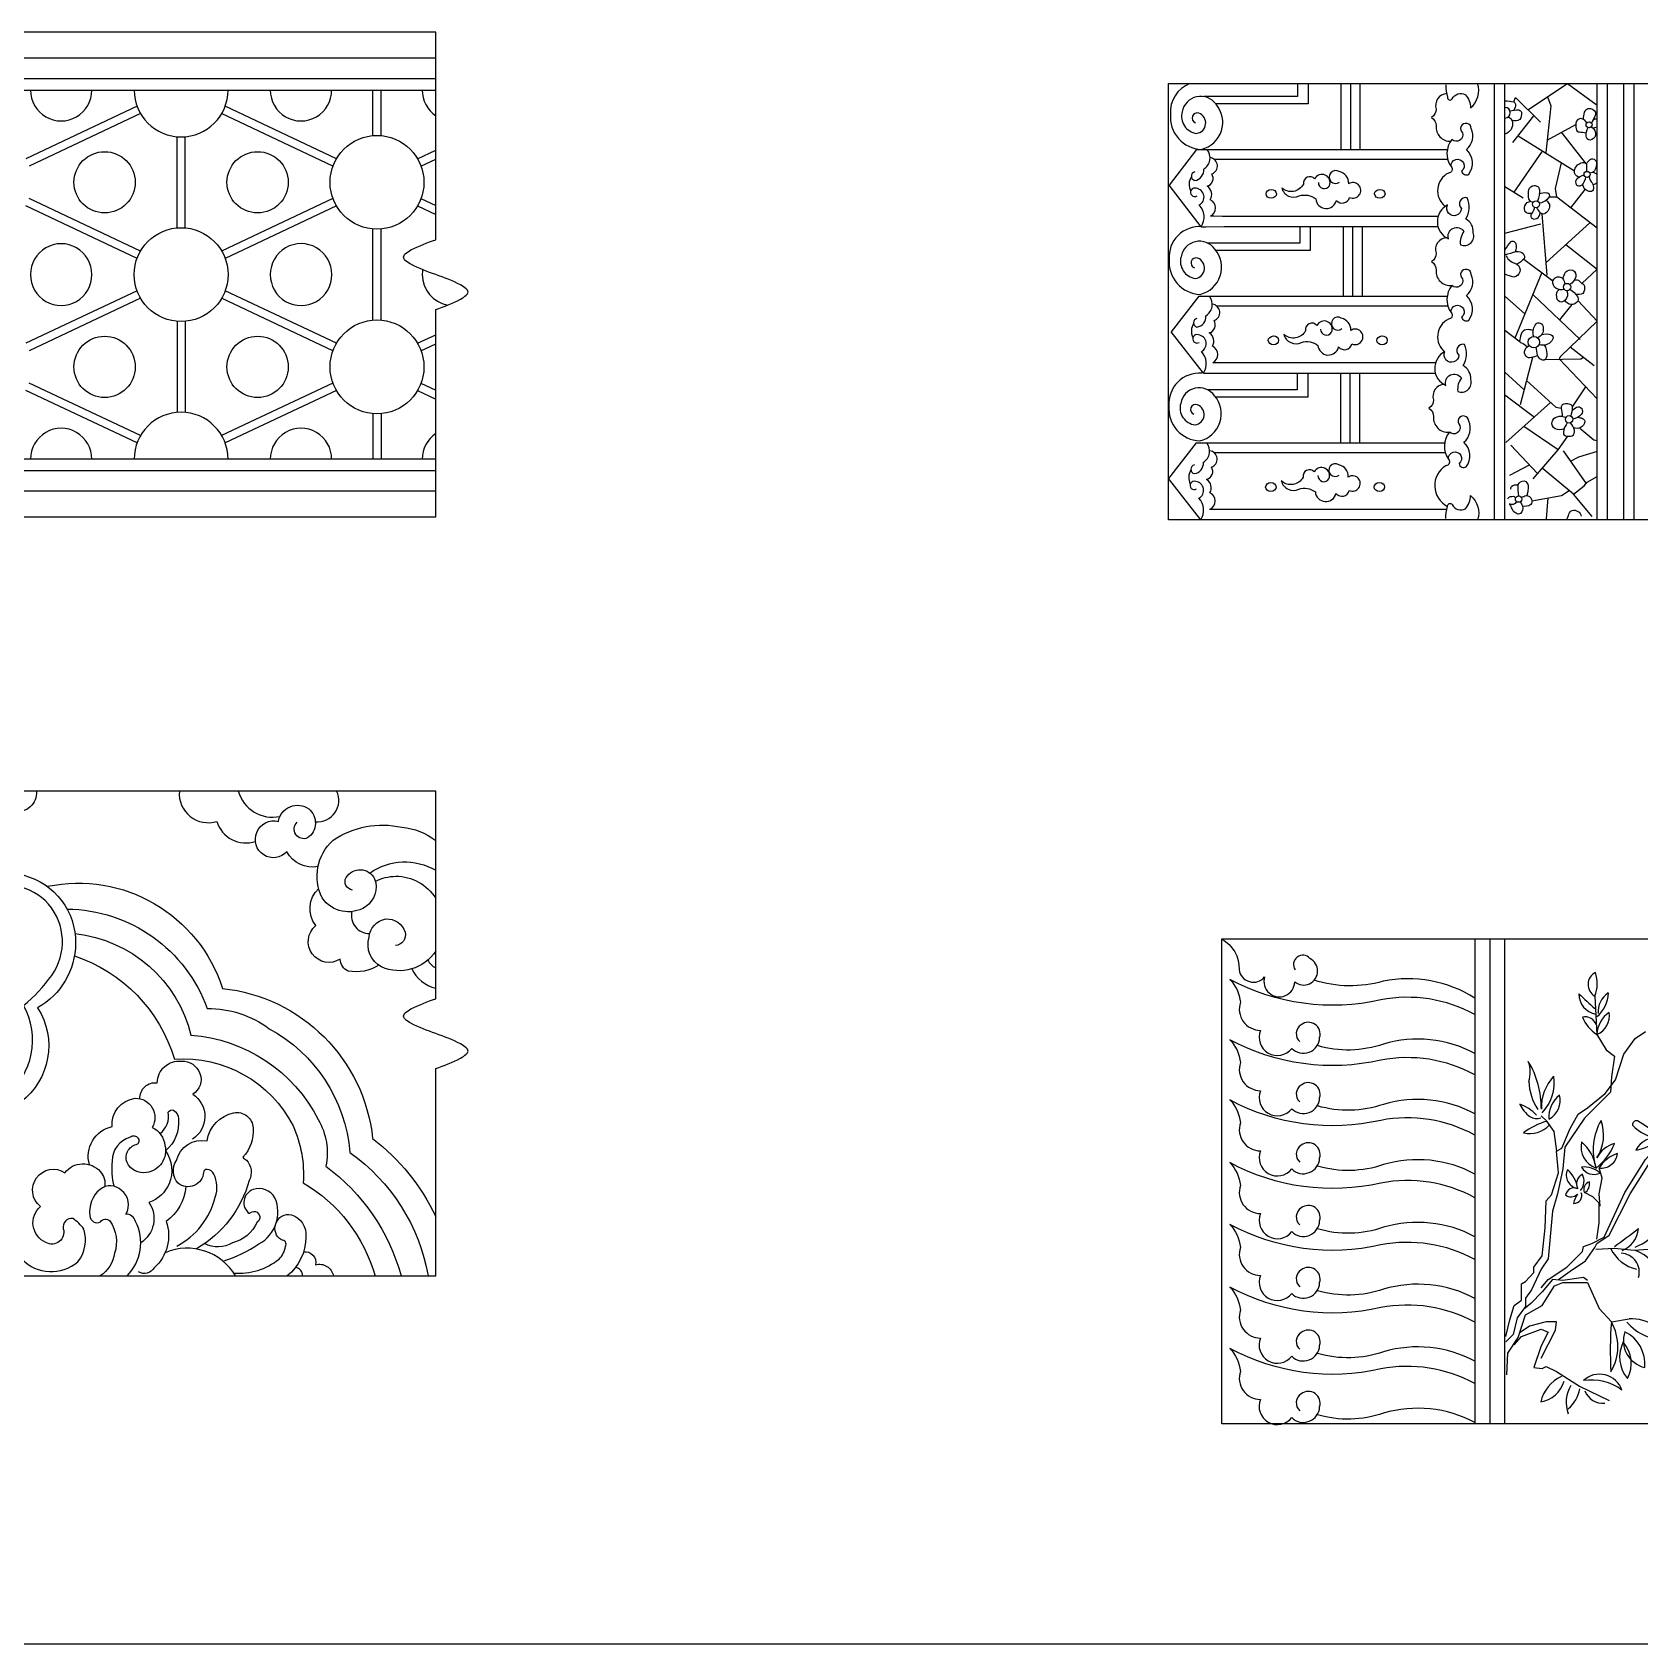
# Model space of a CAD drawing. Extents: x -66030 to 95157, y -13132 to 45879.
# Drawn here: x -46418 to -44760, y 1430 to 3092 of the extents above; entities that cross this region are included whole.
import ezdxf

# ---------------------------------------------------------------- set-up
doc = ezdxf.new("R2010")
doc.units = 0
doc.header["$LTSCALE"] = 100
doc.header["$MEASUREMENT"] = 0
doc.layers.add('3', color=11, linetype='CONTINUOUS')
doc.layers.add('4', color=121, linetype='CONTINUOUS')

# ---------------------------------------------------------------- blocks, each defined once
blk = doc.blocks.new('A$C5C850B9F')
at = {"layer": '3'}
for p, q in [((2385.2, 393.4), (2385.2, 440.4)), ((2393.6, 393.4), (2393.6, 440.4)), ((2142, 423.7), (2027.2, 369.5)), ((2145.6, 416.1), (2030.7, 361.9)), ((2344, 361.9), (2229.2, 416.1)), ((2347.6, 369.5), (2232.7, 423.7)), ((2183.2, 298.2), (2183.2, 392.2)), ((2191.6, 298.2), (2191.6, 392.2)), ((2431.2, 369.5), (2450, 378.4)), ((2434.7, 361.9), (2450, 369.1)), ((2142, 266.7), (2027.2, 320.9)), ((2145.6, 274.3), (2030.7, 328.5)), ((2344, 328.5), (2229.2, 274.3)), ((2347.6, 320.9), (2232.7, 266.7)), ((2431.2, 320.9), (2450, 312)), ((2434.7, 328.5), (2450, 321.3)), ((2385.2, 203), (2385.2, 297)), ((2393.6, 203), (2393.6, 297)), ((2347.6, 179.1), (2232.7, 233.3)), ((2145.6, 225.7), (2030.7, 171.5)), ((2344, 171.5), (2229.2, 225.7)), ((2183.2, 201.8), (2183.2, 107.8)), ((2191.6, 201.8), (2191.6, 107.8)), ((2431.2, 179.1), (2450, 188)), ((2434.7, 171.5), (2450, 178.7)), ((2145.6, 83.9), (2030.7, 138.1)), ((2344, 138.1), (2229.2, 83.9)), ((2434.7, 138.1), (2450, 130.9)), ((2142, 76.3), (2027.2, 130.5)), ((2347.6, 130.5), (2232.7, 76.3)), ((2431.2, 130.5), (2450, 121.6)), ((2385.2, 106.6), (2385.2, 59.6)), ((2393.6, 106.6), (2393.6, 59.6))]:
    blk.add_line(p, q, dxfattribs=at)
for points in [[(2450, 0), (2450, 214, 0.033865), (2475.6, 224.6, 0.043189), (2481.4, 228.7, 0.176583), (2483.3, 232, 0.176583), (2481.4, 235.3, 0.043189), (2475.6, 239.4, 0.033865), (2450, 250, -0.033865), (2424.4, 260.6, -0.043189), (2418.6, 264.7, -0.176583), (2416.7, 268, -0.176583), (2418.6, 271.3, -0.043189), (2424.4, 275.4, -0.033865), (2450, 286), (2450, 500)], [(2450, 26.5), (1469.8, 26.5, 0.340508), (1418.1, 104.5, 0.151846), (1417.5, 147.8, 0.300521), (1368, 179.1, 0.239741), (1324.4, 250, 0.239741), (1368, 320.9, 0.300521), (1417.5, 352.2, 0.151846), (1418.1, 395.5, 0.340508), (1469.8, 473.5), (2450, 473.5)], [(2450, 47.6), (1495.7, 47.6, 0.293594), (1441.5, 120.6, 0.399615), (1387.4, 199.5, 0.232901), (1363, 250, 0.232901), (1387.4, 300.5, 0.399615), (1441.5, 379.4, 0.293594), (1495.7, 452.4), (2450, 452.4)], [(2450, 59.6), (1506.2, 59.6, 0.236106), (1454.4, 128.1, 0.33419), (1398.9, 208.8, 0.153043), (1380.5, 250, 0.153043), (1398.9, 291.2, 0.33419), (1454.4, 371.9, 0.236106), (1506.2, 440.4), (2450, 440.4)], [(2436.5, 255.1, 0.040408), (2436.1, 250, 0.366915), (2462.3, 218.6, 0.366915)]]:
    blk.add_lwpolyline(points, format="xyb", dxfattribs=at)
for points in [[(2032.1, 250, 1.008676), (2095.3, 250, 1.008676)], [(2279.4, 250, 1.008676), (2342.7, 250, 1.008676)]]:
    blk.add_lwpolyline(points, format="xyb", close=True, dxfattribs=at)
blk.add_lwpolyline([(2142, 233.3), (2027.2, 179.1)], dxfattribs=at)
for centre, radius in [((2389.4, 345.2), 48.4), ((2108.5, 345.2), 31.6), ((2266.3, 345.2), 31.6), ((2187.4, 250), 48.4), ((2389.4, 154.8), 48.4), ((2108.5, 154.8), 31.6), ((2266.3, 154.8), 31.6)]:
    blk.add_circle(centre, radius, dxfattribs=at)
for centre, radius, start, end in [((2063.7, 440.1), 31.6, 179.5051, 0.4949), ((2187.4, 440.4), 48.4, 180, 0), ((2311, 440.1), 31.6, 179.5051, 0.4949), ((2467.7, 440.1), 31.6, 179.5051, 235.9276), ((2187.4, 59.6), 48.4, 0, 180), ((2063.7, 59.9), 31.6, 359.5051, 180.4949), ((2311, 59.9), 31.6, 359.5051, 180.4949), ((2467.7, 59.9), 31.6, 124.0724, 180.4949)]:
    blk.add_arc(centre, radius, start, end, dxfattribs=at)
at = {"layer": '4'}
blk.add_lwpolyline([(2450, 500), (0, 500), (0, 0), (2450, 0)], dxfattribs=at)
blk = doc.blocks.new('A$C24CC0128')
at = {"layer": '3'}
for points in [[(2038.2, 500, -0.498306), (2015.1, 479.3, 0.514909), (2012.6, 475.4, -0.504661), (1984.8, 470.4, -0.504661)], [(2450, 0), (2450, 214, 0.033865), (2475.6, 224.6, 0.043189), (2481.4, 228.7, 0.176583), (2483.3, 232, 0.176583), (2481.4, 235.3, 0.043189), (2475.6, 239.4, 0.033865), (2450, 250, -0.033865), (2424.4, 260.6, -0.043189), (2418.6, 264.7, -0.176583), (2416.7, 268, -0.176583), (2418.6, 271.3, -0.043189), (2424.4, 275.4, -0.033865), (2450, 286), (2450, 500)], [(2328.6, 422.2, -0.328523), (2296.4, 437.6, -0.849585), (2265.5, 457.4, -0.391056), (2287.7, 468.9, -0.54993), (2319, 481.9, -0.492795), (2317.8, 451.8, -0.836309), (2307.1, 468.1)], [(2364.2, 398.1, -0.532894), (2357.5, 411, -0.58614), (2387, 409.7, -0.337058), (2377.6, 380.7, -0.402916), (2332.9, 390, -0.336696), (2344.1, 449.4, -0.208263), (2415.1, 462.8, -0.144039), (2450, 449.2, -0.144039)], [(1991.3, 357.7, -0.40379), (1998.9, 348.6, -0.340706), (1986.4, 324.7, -0.433578), (1947, 331.9, -0.237881), (1955.3, 392.1, -0.309306), (2025.1, 413.3, -0.346927), (2078.5, 342.9, -0.268939), (2039.4, 276.6, -0.388169), (2022.3, 179.5, -0.327358), (1957.4, 82.3, 0.183586), (1940.8, 58, 0.183586), (1924.2, 82.3, -0.327358), (1859.4, 179.5, -0.388169), (1842.3, 276.6, -0.268939), (1803.2, 342.9, -0.346927), (1856.6, 413.3, -0.309306), (1926.4, 392.1, -0.237881), (1934.7, 331.9, -0.433578), (1895.3, 324.7, -0.340706), (1882.8, 348.6, -0.40379), (1890.4, 357.7)], [(2382, 415.6, -0.294188), (2450, 418.4, -0.294188)], [(1890.4, 357.7, -0.343751), (1900, 353.1, 0.454845), (1912.6, 333.2, 0.28834), (1928.2, 348.5, 0.30797), (1901.5, 397, 0.335062), (1831.2, 383.6, 0.346074), (1827.8, 310, 0.066342), (1856.8, 279, 0.368909), (1875.4, 185.6, 0.291673), (1905.3, 113.8, -0.072404), (1940.8, 82.6, -0.072404), (1976.4, 113.8, 0.291673), (2006.3, 185.6, 0.368909), (2024.9, 279, 0.066342), (2053.9, 310, 0.346074), (2050.5, 383.6, 0.335062), (1980.2, 397, 0.30797), (1953.4, 348.5, 0.28834), (1969.1, 333.2, 0.454845), (1981.7, 353.1, -0.343751), (1991.3, 357.7)], [(2049.3, 401.9, -0.38431), (2230, 296.6, -0.353487), (2384.9, 141.8, -0.117979), (2450, 61.3, -0.117979)], [(2391.3, 320.5, -0.186853), (2359.7, 314.5, -0.296058), (2351.5, 326.8, -0.942596), (2326.3, 361.4, -0.386117), (2329.3, 399.7)], [(2387.8, 407, -0.119574), (2408.7, 412.3, -0.262535), (2450, 389.4, -0.301893)], [(2069.8, 378.5, -0.312498), (2214.4, 275.8, -0.167273), (2278.2, 255, -0.252824), (2361.5, 127.5, -0.19645), (2442.2, 0)], [(2450, 335.1, -0.36691), (2394, 318.8, -0.354035), (2381.2, 349.5, -0.348849), (2398.7, 368.2, -0.3533), (2418.4, 354.5, -0.479684), (2408.4, 341)], [(2078, 353.1, -0.315934), (2197.5, 248.3, -0.263081), (2328.9, 161.2, -0.181501), (2336.7, 113.1, -0.168654), (2414.3, 0)], [(2077.3, 330.2, -0.244277), (2180.5, 223.6, -0.301528), (2302.9, 154.7, -0.124013), (2313.3, 96.2, -0.192849), (2387.4, 0)], [(2144.8, 182.8, -0.463818), (2162.8, 199.2, -0.446747), (2187.7, 221.4, -0.340936), (2206.7, 208.9, -0.371657), (2199.3, 187.4, -0.548854), (2199, 141)], [(2092.8, 114.8, -0.433563), (2116.3, 154, -0.402791), (2139.9, 183.3, -0.591888), (2157.6, 153.2, -0.261166), (2170.7, 134.7, -0.447877), (2151.6, 106.7, -0.33999), (2131.6, 117, -0.440555), (2140.9, 135.7, 0.560554), (2143.6, 141.7, 0.41821), (2134.8, 143, 0.342355), (2116.3, 118.5, 0.086624), (2117.9, 92.5)], [(2165.7, 146.8, 0.280057), (2174.1, 168.9, -0.334905), (2179.6, 171.1, -0.261417), (2184.6, 162, -0.25327), (2171.3, 129.2, -0.252518), (2175, 95.1, -0.212462), (2154.2, 75.7, -0.422976), (2145.8, 34.2, -0.422976)], [(2182.9, 30.8, 0.21527), (2222.5, 81.4, 0.217855), (2221.1, 104.9, 0.29259), (2214.3, 109.8, 0.441037), (2210.6, 106.8, -0.602533), (2184.3, 95.6, -0.332199), (2182.5, 119, -0.401341), (2214.1, 139.3, -0.312599), (2241.7, 168.3, -0.451354), (2261.7, 152.7, -0.210669), (2251.1, 122.6, 0.223164), (2254.9, 119.5, -0.30596), (2257.7, 98.5, -0.193107), (2203.2, 27.9, -0.193107)], [(1967.1, 0, -0.38548), (1998.3, 18.6, -0.359048), (2015, 54.8, 0.253154), (2023.1, 17.3, 0.396233), (2080.9, 14.7, 0.253593), (2087.1, 48.2, 0.098597), (2075.7, 59.3, 0.525155), (2065.9, 48.6, -0.676563), (2047.9, 34.5, -0.553935), (2042.4, 71.7, -0.963131), (2067.5, 106.5, -0.467918), (2103.9, 107.8, -0.243223), (2108.5, 92)], [(2131.6, 0, 0.326046), (2140.4, 56.3, 0.342312), (2130.4, 63.7, 0.387258), (2125.8, 88.3, 0.376883), (2103.8, 89.3, 0.267003), (2093.4, 62, 0.550881), (2104.1, 55.7, -0.496579), (2113.8, 56.7, -0.23673), (2118.8, 23.4, -0.20256), (2104, 0, -0.20256)], [(2192.2, 92.1, -0.223319), (2172, 56.2, -0.303707), (2159.7, 8.5, -0.405379), (2143.5, 4.1)], [(2230.6, 15.3, 0.071392), (2267.7, 33.1, 0.387828), (2284.1, 80.7, 0.355139), (2261.7, 89.1, 0.602987), (2257.8, 64.3, -1.182682), (2265.7, 55.4, -0.23607), (2240.4, 34.1, -0.251935), (2211.6, 33.3)], [(2241.7, 2.9, 0.191057), (2288.4, 17.4, 0.176856), (2294.9, 30.4, 0.63487), (2290.8, 37.1, -0.364976), (2285.1, 53.7, -0.402739), (2301.2, 63.1, -0.352611), (2316.1, 40.2, -0.220913), (2296.9, 0)], [(2313.7, 24.9, -0.5379), (2325.9, 11.6, -0.430553), (2344.6, 0)]]:
    blk.add_lwpolyline(points, format="xyb", dxfattribs=at)
for centre, radius, start, end in [((2215.4, 497.4), 29.9, 175.053, 287.3852), ((2281.5, 509.6), 36.4, 195.2137, 282.3454), ((2328.1, 490.3), 21.9, 264.0901, 26.379), ((2254.1, 477.7), 31.1, 196.5792, 288.6542), ((2381.4, 371.5), 18.3, 166.296, 271.3434), ((2458.1, 332.1), 36.2, 204.9715, 257.0089), ((2459.7, 335.7), 20.5, 208.7964, 241.644), ((2193.6, -29.2), 57.8, 30.2783, 113.1284), ((2303.8, -0.1), 9.08, 0.8564, 79.8217)]:
    blk.add_arc(centre, radius, start, end, dxfattribs=at)
at = {"layer": '4'}
blk.add_lwpolyline([(2450, 500), (0, 500), (0, 0), (2450, 0)], dxfattribs=at)
blk = doc.blocks.new('A$C09F412C1')
at = {"layer": '3'}
for p, q in [((261.2, 500.6), (261.2, 0.6)), ((276.4, 500.6), (276.4, 0.6)), ((291.6, 500.6), (291.6, 0.6))]:
    blk.add_line(p, q, dxfattribs=at)
for points in [[(0, 500.6, -0.284766), (18, 468.9, 0.655369), (44.2, 461.4, 1.146883), (75.3, 456.4, 1.11925), (91, 480.5, 0.937213), (75.7, 468.9)], [(261.2, 422.7, 0.17389), (164, 437.8, -0.181978), (8.5, 458.9, -0.163044), (19.3, 435.3, 0.510238), (40, 406.3, 0.871013), (72.3, 387.7, 0.656321), (101, 398.9, 0.73064), (81.9, 412.1, 0.501323), (80.6, 394.7)], [(261.2, 439.5, 0.194649), (166.5, 456.9, -0.146269), (95.3, 458)], [(261.2, 360.4, 0.17389), (164, 375.6, -0.181978), (8.5, 396.7, -0.163044), (19.3, 373.1, 0.510238), (40, 344.1, 0.871013), (72.3, 325.5, 0.656321), (101, 336.7, 0.73064), (81.9, 349.9, 0.501323), (80.6, 332.5)], [(261.2, 382.5, 0.196289), (166.9, 392.2, -0.157511), (98.9, 390.6)], [(261.2, 298.3, 0.17389), (164, 313.5, -0.181978), (8.5, 334.6, -0.163044), (19.3, 311, 0.510238), (40, 282, 0.871013), (72.3, 263.4, 0.656321), (101, 274.6, 0.73064), (81.9, 287.8, 0.501323), (80.6, 270.4)], [(261.2, 320.2, 0.196289), (166.9, 330, -0.157511), (98.9, 328.4)], [(261.2, 233.7, 0.17389), (164, 248.8, -0.181978), (8.5, 269.9, -0.163044), (19.3, 246.3, 0.510238), (40, 217.3, 0.871013), (72.3, 198.7, 0.656321), (101, 209.9, 0.73064), (81.9, 223.1, 0.501323), (80.6, 205.7)], [(261.2, 258.1, 0.196289), (166.9, 267.9, -0.157511), (98.9, 266.3)], [(261.2, 169.9, 0.17389), (164, 185, -0.181978), (8.5, 206.1, -0.163044), (19.3, 182.5, 0.510238), (40, 153.5, 0.871013), (72.3, 134.9, 0.656321), (101, 146.1, 0.73064), (81.9, 159.3, 0.501323), (80.6, 141.9)], [(261.2, 193.5, 0.196289), (166.9, 203.2, -0.157511), (98.9, 201.6)], [(261.2, 105.2, 0.17389), (164, 120.3, -0.181978), (8.5, 141.5, -0.163044), (19.3, 117.8, 0.510238), (40, 88.9, 0.871013), (72.3, 70.2, 0.656321), (101, 81.4, 0.73064), (81.9, 94.7, 0.501323), (80.6, 77.3)], [(261.2, 129.7, 0.196289), (166.9, 139.4, -0.157511), (98.9, 137.8)], [(261.2, 41.9, 0.17389), (164, 57.1, -0.181978), (8.5, 78.2, -0.163044), (19.3, 54.6, 0.510238), (40, 25.6, 0.871013), (72.3, 6.9, 0.656321), (101, 18.1, 0.73064), (81.9, 31.4, 0.501323), (80.6, 14)], [(261.2, 65, 0.196289), (166.9, 74.8, -0.157511), (98.9, 73.1)], [(261.2, 1.7, 0.196289), (166.9, 11.5, -0.157511), (98.9, 9.8)]]:
    blk.add_lwpolyline(points, format="xyb", dxfattribs=at)
for points in [[(293, 90.6), (297.3, 107.7), (301.6, 122.6), (309.1, 127.9), (309.1, 145), (313.3, 147.1), (321.9, 156.7), (321.9, 162.1), (330.4, 173.8), (333.6, 202.6), (334.7, 230.4), (340, 236.8), (347.5, 259.2), (345.4, 281.6), (350.7, 284.8), (359.3, 305), (367.8, 320), (377.4, 326.4), (395.6, 341.3), (406.2, 355.2), (414.8, 381.9), (426.5, 397.9), (437.2, 405.3)], [(384.9, 441.6), (387, 402.1), (396.6, 386.1), (405.2, 379.7), (402, 358.4), (400.9, 342.4), (374.2, 315.7), (353.9, 285.8), (351.8, 263.4), (346.4, 237.8), (341.1, 219.7), (336.8, 170.6), (329.4, 159.9), (319.7, 138.6), (313.3, 130.1), (313.3, 121.5), (304.8, 109.8), (300.5, 92.7), (293, 85.2)], [(347.5, 149.3), (359.3, 157.8), (375.3, 168.5), (384.9, 182.3), (387, 186.6), (399.8, 195.1), (421.2, 237.8), (443.6, 273), (502.4, 311.4), (504.5, 360.5), (501.3, 385.1), (504.5, 398.9)], [(345.8, 281.6), (343, 302), (335.2, 312.6), (329.5, 318.3)], [(329.4, 140.7), (336.8, 149.3), (356.1, 162.1), (372.1, 178.1), (373.1, 183.4), (381.7, 186.6), (394.5, 193), (415.9, 238.9), (437.2, 273), (452.2, 290.1), (459.6, 299.7)], [(390.2, 225), (389.2, 237.8), (392.4, 253.8), (389.2, 264.5)], [(387, 190.9), (389.2, 207.9), (389.2, 228.2), (382.7, 234.6), (374.2, 238.9)], [(454.3, 181.3), (425.5, 179.1), (405.2, 181.3), (386, 180.2)], [(377.4, 148.2), (373.1, 151.4), (351.8, 148.2), (341.1, 149.3), (330.4, 136.5), (318.7, 124.7), (311.2, 118.3)], [(294.1, 51.1), (295.2, 73.5), (305.9, 89.5), (313.3, 113), (325.1, 119.4), (330.4, 122.6), (343.2, 142.9), (351.8, 146.1), (377.4, 146.1), (389.2, 119.4), (402, 105.5), (420.1, 108.7)], [(329.4, 68.2), (344.3, 97), (345.4, 105.5), (334.7, 105.5), (317.6, 101.3), (306.9, 93.8)], [(301.6, 82), (309.1, 90.6), (329.4, 98.1), (336.8, 94.9), (329.4, 81), (321.9, 58.6), (330.4, 57.5), (334.7, 59.6), (345.4, 54.3), (368.9, 39.4), (399.8, 24.4)]]:
    blk.add_lwpolyline(points, dxfattribs=at)
for centre, radius, start, end in [((391.8, 453.7), 13.9, 117.1034, 240.1603), ((351.7, 454.6), 35.7, 338.5977, 18.666), ((389.3, 443.7), 20.9, 178.8228, 260.5153), ((737.9, 824.6), 530.4, 225.8403, 228.251), ((366.7, 445.4), 32.1, 309.0442, 359.1849), ((411.2, 425.7), 22.9, 122.8392, 184.7991), ((374.8, 408), 12.3, 21.9318, 102.5912), ((407, 434), 37.6, 201.6964, 237.8389), ((416, 401), 29, 124.5046, 177.7053), ((378.7, 421.6), 21.2, 293.2341, 8.9758), ((287.4, 363.1), 30.9, 342.0382, 21.1467), ((236.4, 325.9), 93.3, 359.3802, 31.2112), ((372, 355.2), 55.2, 181.6183, 213.5694), ((378.1, 326.4), 48.4, 137.6008, 181.784), ((298.7, 352.1), 44.3, 315.6492, 9.0224), ((367.4, 316.4), 30, 129.3988, 182.8876), ((327.7, 334), 21.5, 297.1635, 15.123), ((293.7, 290.6), 41.9, 42.5257, 70.5883), ((336.5, 343.1), 31.7, 204.3785, 234.248), ((325.1, 328.6), 13.2, 237.4215, 287.9792), ((357.8, 238.3), 77.7, 106.9173, 126.7245), ((317.6, 327.4), 27.6, 256.8359, 317.7744), ((442.4, 283.2), 59.3, 149.3227, 198.5701), ((349.4, 298.4), 44.5, 327.8, 19.7205), ((428.1, 308.6), 4.54, 81.4004, 180.9234), ((456.1, 339.6), 45, 223.6967, 264.2825), ((325.1, 140.5), 201.4, 51.6609, 58.9943), ((394.2, 286.4), 23.6, 168.0159, 250.0173), ((343.4, 258.3), 43.1, 8.0249, 50.0083), ((347.7, 312.9), 62, 308.3264, 337.6493), ((411.8, 262.8), 27.5, 104.3317, 154.1994), ((447.4, 272.6), 22.7, 79.3566, 153.1222), ((421.8, 324.5), 42, 277.2978, 315.181), ((391.6, 281.1), 16.8, 261.5249, 353.8281), ((418.2, 246.7), 34, 106.8826, 148.4704), ((369.6, 257.1), 14.2, 157.1542, 260.5085), ((334.4, 237.8), 33.3, 9.2599, 48.4028), ((376.6, 248.2), 10.6, 114.7994, 208.3015), ((358.6, 250.9), 15.1, 319.6847, 26.8842), ((373.9, 240.8), 24.6, 47.9628, 96.365), ((384, 272.3), 14.6, 208.5842, 295.7436), ((381.4, 242.3), 7.96, 105.4992, 205.2753), ((369.2, 247.9), 10.3, 299.2672, 11.5072), ((363.7, 234.3), 9.52, 68.5436, 165.7162), ((360.3, 244.1), 9.46, 232.0618, 313.9587), ((363.4, 235.8), 8.01, 266.9432, 22.5758), ((396, 219.7), 34, 148.8508, 166.156), ((118, 596.2), 502.7, 304.8179, 308.3496), ((403.5, 204.1), 26.5, 290.7292, 355.4843), ((403, 242.1), 63.7, 291.4767, 320.1524), ((436.2, 197.7), 38.6, 205.6043, 257.3852), ((411.2, 156.9), 19.5, 344.0314, 87.09), ((413.5, 141), 40.4, 14.1052, 70.997), ((751, 76.6), 350.2, 175.27, 183.6627), ((357.6, 80.3), 51, 329.3159, 29.6167), ((458.2, 140.1), 53.2, 220.6782, 272.4999), ((422.2, 63.4), 45.4, 20.2838, 92.621), ((444.4, 69.2), 34, 152.5637, 220.3648), ((442.9, 86.4), 28.6, 161.5863, 256.7513), ((389, 62.9), 33.4, 331.9701, 40.9584), ((399.5, 62.2), 37, 354.3527, 63.9849), ((389.7, 27.1), 24.5, 19.1605, 132.7899), ((367, 14), 39, 115.2451, 166.6363), ((324.1, 53), 30.3, 279.3216, 343.4774), ((388.3, 22.6), 33, 148.1335, 200.7126), ((334.7, 43.1), 35.4, 309.9047, 349.2945), ((381.3, -6.7), 52.4, 52.9452, 99.0052), ((393.5, 42), 20.4, 201.7735, 274.6153)]:
    blk.add_arc(centre, radius, start, end, dxfattribs=at)
at = {"layer": '4'}
blk.add_lwpolyline([(2460, 0.6), (0, 0.6), (0, 500.6), (2460, 500.6)], close=True, dxfattribs=at)
blk = doc.blocks.new('A$C39D27A13')
at = {"layer": '3'}
for p, q in [((178, 381.9), (178, 450)), ((187.8, 381.9), (187.8, 450)), ((197.5, 381.9), (197.5, 450)), ((336.2, 0), (336.2, 450)), ((346.9, 0), (346.9, 450)), ((441.8, 0), (441.8, 450)), ((452.5, 0), (452.5, 450)), ((469.4, 0), (469.4, 450)), ((480, 0), (480, 450)), ((28.8, 381.9), (287.4, 381.9)), ((180.3, 230.8), (180.3, 302.6)), ((190, 230.8), (190, 302.6)), ((199.8, 230.8), (199.8, 302.6)), ((31.1, 230.8), (287.3, 230.8)), ((177.6, 79.6), (177.6, 151.4)), ((187.3, 79.6), (187.3, 151.4)), ((197.1, 79.6), (197.1, 151.4)), ((346.9, 152.4), (366.7, 134.2)), ((369.2, 143.9), (399.2, 116.1)), ((416.6, 116.7), (430.2, 137.1)), ((346.9, 128.9), (377.3, 105.8)), ((347.9, 79.7), (393.9, 120.9)), ((399.2, 116.1), (404.8, 115.2)), ((401.9, 72.4), (366.5, 96.3)), ((401.9, 72.4), (411.8, 86.3)), ((424, 94.7), (438.4, 82.7)), ((28.4, 79.6), (284.6, 79.6)), ((380.4, 47.8), (353, 76.9)), ((376.1, 42.2), (401.9, 72.4)), ((430.6, 37.7), (407.2, 71.3)), ((441.8, 70.6), (422.7, 64.8)), ((438.4, 82.7), (441.8, 81.8)), ((351.9, 46.1), (372.1, 56.6)), ((417.7, 26.4), (385.2, 53.2)), ((422.7, 64.8), (414.7, 60.6)), ((417.7, 26.4), (428.7, 35)), ((428.7, 35), (431.7, 38.9)), ((431.7, 38.9), (441.8, 44.7)), ((374.7, 19.5), (405.2, 25.1)), ((389.7, 1), (391.5, 22.6)), ((405.2, 25.1), (413.1, 30.2)), ((436.9, 3.6), (417.7, 26.4))]:
    blk.add_line(p, q, dxfattribs=at)
for points in [[(22, 450, 0.333927), (1.9, 418.2, 0.428367), (33.7, 382.2, 0.563151), (48.9, 428.7, 0.667192), (14, 420.9, 0.456308), (28.8, 398.7, 0.785669), (31.2, 419.5, 0.989057), (27.7, 409.6)], [(285.8, 448.6, 0.048328), (287.6, 436.1, 0.769243), (292.5, 434.2, -0.433168), (306.1, 438.6, -0.167954), (311.4, 425, 0.301029), (318.7, 450)], [(286.8, 439.7, 0.495029), (275.9, 423.8, -0.265659), (271.2, 415.1, -0.265659), (275.9, 406.5, 0.456339), (290.9, 390.6)], [(346.9, 432.1, -0.061474), (355.9, 431.3, -0.19565), (357.7, 428.8, -0.161563), (356, 422.7, -0.097932)], [(350.5, 415.9, -0.157803), (354.6, 410.6, -0.370739), (346.9, 397.8)], [(352, 421.9, -0.084303), (361.2, 422.8, -0.212741), (364, 420.4, -0.173339), (362.2, 412.9, -0.211278), (354.2, 412.1, -0.211278)], [(427.8, 413.2, -0.012), (428.9, 420.4, -0.283847), (432.8, 424.2, -0.345514), (440.1, 420.6, -0.147163), (439.5, 416.1, 0.017898), (436.2, 409.2)], [(431.4, 409.6, 0.17611), (426.2, 413.8, 0.347989), (420.5, 411.2, 0.11671), (420.2, 403.2, 0.365625), (423.6, 400.1, -0.042153), (430.1, 399.2, -0.042153)], [(436.1, 405.5, -0.295394), (440.2, 396.7, -0.358967), (434.6, 391.8, -0.411761), (430.7, 395.9, -0.135046), (432.6, 404.6, -0.135046)], [(26.9, 359, 0.782066), (26.9, 350.1, 0.410036), (36.2, 361.8, 0.444016), (39.8, 381.9)], [(43.2, 313.3, 0.630293), (42.9, 330.2, 0.403724), (39.7, 344.2, 0.517842), (44.5, 356.8, 0.79902), (42.7, 373.6, 0.79902)], [(422.6, 353.5, -0.335891), (418.6, 359.9, -0.277176), (425.5, 368.3, -0.266719), (430.9, 367.4, -0.021537), (431.1, 359.4)], [(430.9, 367.4, -0.030907), (434.8, 371.8, -0.375047), (440, 371.2, -0.257088), (441.3, 366.4, -0.110409), (439.2, 360.1, -0.212761), (434.5, 357.6, -0.212761)], [(154.4, 347.9, 0.769715), (165.8, 344.7, 0.970847), (150.6, 351.7, 0.751585), (139, 346.3, -0.496095), (116.6, 342.5, 0.4843), (134.7, 334.2, -0.249481), (151.7, 331.2, 0.85845), (173.1, 329.6, 0.615194), (186.7, 332.6, 1.706091), (185.7, 346.6, 0.371396), (175.9, 359.2, 1.967404), (176.3, 348.5)], [(291.3, 364.4, -0.665461), (288.6, 357.8, 0.545515), (285, 323.6, 0.545515)], [(430.1, 353.5, -0.107985), (426.2, 345.2, -0.424481), (420.6, 345.7, -0.232266), (421, 351.9, -0.108126), (428.5, 355.8, -0.108126)], [(433.8, 354, 0.204656), (437, 347.4, -0.13528), (438.1, 341.5, -0.374356), (435.2, 338.6, -0.109388), (430.2, 340.3, -0.216285), (427.3, 346.2, -0.216285)], [(33.6, 302.4, 0.349835), (31.6, 324.8, 0.734695), (28.4, 342, 1.638331), (29.3, 334.3)], [(375.8, 327.4, -0.304164), (371.1, 332.9, -0.049961), (371.4, 340.5, -0.297916), (377.1, 344.8, -0.414535), (382.5, 340.4, -0.10953), (380.3, 328.9)], [(382.3, 336.2, -0.130749), (389.8, 337.5, -0.39026), (392.7, 334.4, -0.113909), (390.5, 330.5, -0.170352), (382.4, 326.7, -0.170352)], [(374, 316, -0.205226), (367.8, 317.6, -0.184775), (367.3, 323.9, -0.319742), (373.5, 328.6)], [(377.5, 322.4, -0.142719), (374.5, 316.5, 0.339155), (374, 311.6, 0.303781), (379.6, 310.8, 0.244287), (383.2, 316.7)], [(389.8, 329.5, -0.033934), (392.9, 325.2, -0.130233), (391.9, 319.8, -0.243619), (386.6, 315.5, -0.235215), (383, 317, 0.041504), (379.6, 322.1)], [(34.4, 302.4, 0.463187), (0.6, 268.7, 0.428367), (32.4, 232.6, 0.563151), (47.7, 279.2, 0.667192), (12.8, 271.3, 0.456308), (27.5, 249.1, 0.785669), (30, 269.9, 0.989057), (26.5, 260)], [(286.8, 291, 0.495029), (275.9, 275, -0.265659), (271.2, 266.4, -0.265659), (275.9, 257.7, 0.470835), (292.2, 241.7)], [(346.9, 278.4, -0.019652), (353.2, 287.3, -0.463617), (358.1, 284.9, -0.140595), (357.3, 276.5, -0.140595)], [(346.9, 273.4, -0.031054), (358.8, 276.7, -0.222358), (365.6, 274.6, -0.325072), (366.6, 269.4, -0.113756), (359.2, 263.9, -0.113756)], [(348.2, 272.6, 0.043712), (349.9, 269.2, 0.123686), (359.2, 263.9, -0.300406), (362.2, 255.7, -0.287018), (356.1, 250.5, -0.06892), (346.9, 253.5)], [(408, 237.8, -0.184157), (399.6, 238.6, -0.27224), (396.2, 246.6, -0.352905), (402.8, 250.7, -0.186561), (406.7, 248.8, -0.040618), (408.7, 243.3)], [(406.8, 249.2, -0.087048), (409.3, 255.5, -0.27755), (416.9, 257.5, -0.3415), (419.9, 250.6, -0.2034), (413.7, 242.8, -0.2034)], [(410.7, 236.4, -0.311099), (408.6, 226.4, -0.33736), (403.6, 225, -0.345842), (400.2, 230.3, -0.214293), (402.3, 237.4, -0.214293)], [(413.9, 237.9, -0.092697), (421.6, 230.4, -0.257067), (422.1, 225.6, -0.239519), (414.8, 222, -0.201563), (408.6, 226.4, -0.201563)], [(418.5, 247.3, -0.273376), (423.9, 246.3, 0.112932), (426.3, 243.9, -0.292634), (428.8, 241, -0.209341), (427.2, 233.6, -0.199649), (419.6, 232.9, -0.199649)], [(29.2, 207.8, 0.782066), (29.2, 198.9, 0.410036), (38.5, 210.6, 0.444016), (42.1, 230.8)], [(45.5, 162.1, 0.630293), (45.2, 179.1, 0.403724), (41.9, 193, 0.517842), (46.8, 205.6, 0.79902), (45, 222.5, 0.79902)], [(156.7, 196.8, 0.769715), (168, 193.5, 0.970847), (152.9, 200.6, 0.751585), (141.3, 195.2, -0.496095), (118.8, 191.4, 0.4843), (137, 183, -0.249481), (154, 180, 0.85845), (175.3, 178.4, 0.615194), (189, 181.5, 1.706091), (187.9, 195.5, 0.371396), (178.1, 208, 1.967404), (178.6, 197.3)], [(291.3, 213.8, -0.665461), (288.6, 207.1, 0.545515), (285, 173, 0.545515)], [(376.6, 189.2, -0.161434), (376.2, 196.6, -0.132178), (378.9, 202.1, -0.285164), (383.2, 202.9, -0.336925), (386.4, 198, -0.32858), (380.4, 187.8)], [(35.8, 151.2, 0.349835), (33.8, 173.6, 0.734695), (30.7, 190.8, 1.638331), (31.5, 183.1)], [(376, 195.3, 0.070394), (370.7, 196.2, 0.254509), (364.2, 193.3, 0.068519), (362.1, 185.7, 0.447327), (364, 182.5, -0.126827), (369.6, 178.7, -0.126827)], [(384.6, 191.2, -0.1433), (394.4, 191, -0.445163), (396.1, 186.6, -0.209995), (390.7, 181.1, -0.230645), (382.1, 181)], [(380.5, 169.4, -0.041424), (374.1, 167.4, -0.289965), (368.6, 168.8, -0.297972), (367.7, 175.5, -0.309779), (372.3, 179.5, -0.309779)], [(387.6, 180.2, -0.063677), (389.2, 175.9, -0.173523), (389.4, 167, -0.477133), (384.1, 165.3, -0.159606), (380.3, 170, -0.006961), (379, 178)], [(34.1, 151.2, 0.463187), (0.3, 117.5, 0.428367), (32.1, 81.5, 0.563151), (47.3, 128, 0.667192), (12.4, 120.2, 0.456308), (27.2, 98, 0.785669), (29.6, 118.8, 0.989057), (26.1, 108.9)], [(284.1, 139.8, 0.495029), (273.2, 123.8, -0.265659), (268.5, 115.2, -0.265659), (273.2, 106.5, 0.470835), (289.5, 90.5)], [(415, 107, 0.063746), (416.6, 116.7, 0.243516), (413.2, 119.5, 0.096971), (407.8, 119.5, 0.432008), (404.8, 115.2, -0.056421), (406, 106.7, -0.016956)], [(416.2, 112.5, -0.084449), (420.8, 116.4, -0.334942), (426, 114.9, -0.287061), (425.6, 108.8, -0.147006), (416.8, 103.8)], [(407.8, 93.8, -0.201899), (398.8, 93.9, -0.379297), (395.6, 101.1, -0.319588), (400.6, 106.4, -0.192965), (409.6, 105.5)], [(411, 100.5, -0.096572), (408.7, 96, 0.12035), (407.1, 89.1, 0.339914), (409.3, 86.7, 0.128274), (416.2, 86.6, 0.326347), (418.5, 92.4, 0.117142), (414.6, 100.2)], [(422.1, 105.9, -0.049564), (426.8, 104.7, -0.252252), (429.2, 102, -0.279281), (424.6, 94.9, -0.177501), (418.1, 94.9, -0.177501)], [(26.5, 56.6, 0.782066), (26.5, 47.7, 0.410036), (35.8, 59.4, 0.444016), (39.4, 79.6)], [(42.8, 10.9, 0.630293), (42.5, 27.9, 0.403724), (39.2, 41.8, 0.517842), (44.1, 54.4, 0.79902), (42.3, 71.3, 0.79902)], [(154, 45.6, 0.769715), (165.3, 42.3, 0.970847), (150.2, 49.4, 0.751585), (138.6, 43.9, -0.496095), (116.2, 40.2, 0.4843), (134.3, 31.8, -0.249481), (151.3, 28.8, 0.85845), (172.6, 27.2, 0.615194), (186.3, 30.3, 1.706091), (185.2, 44.2, 0.371396), (175.5, 56.8, 1.967404), (175.9, 46.1)], [(288.6, 62.6, -0.665461), (285.9, 55.9, 0.587123), (287.6, 13.9, 0.545515)], [(33.1, 0, 0.349835), (31.2, 22.4, 0.734695), (28, 39.6, 1.638331), (28.8, 31.9)], [(353.2, 31.2, -0.261725), (353.6, 34.5, -0.223596), (360.1, 36.1, -0.223596)], [(361.3, 24.7, -0.085863), (360.5, 36.4, -0.306908), (366.6, 40.1, -0.326669), (370.9, 35.2, -0.053673), (369.4, 25.1)], [(285.8, 1.4, -0.048328), (287.6, 13.9, -0.769243), (292.5, 15.8, 0.433168), (306.1, 11.4, 0.167954), (311.4, 25, -0.301029), (318.7, 0)], [(349.9, 21.7, -0.255191), (352.5, 24, -0.038156), (355.2, 24.4, -0.247727), (357.5, 23.1, -0.247727)], [(358.7, 19.1, -0.24025), (355.4, 15.8, -0.133264), (351.4, 16.4)], [(362.9, 18.8, -0.020914), (364.8, 14.3, -0.277014), (362.9, 6.5, -0.297026), (358.3, 6.9, -0.221332), (354.2, 11.3, 0.058553), (351.8, 16.2)], [(363.7, 23.1, -0.051154), (368.8, 25.1, -0.319353), (374.2, 21.1, -0.325399), (373.5, 15.8, -0.228541), (364.9, 14.1, -0.190612)], [(410.2, 0, 0.050673), (412.8, 5.9, -0.246591), (416.3, 9.8, -0.42371), (425.5, 3.8, -0.42371)]]:
    blk.add_lwpolyline(points, format="xyb", dxfattribs=at)
for points in [[(132.9, 450), (132.9, 436.6), (36.4, 436.6)], [(143.9, 450), (143.9, 429), (48.8, 429)], [(370.6, 423), (411.3, 450), (441.8, 427.8)], [(355.9, 431.3), (357.6, 435.8), (383.6, 410.2)], [(390.9, 436.5), (394.1, 427), (389, 378.8)], [(355.1, 389.3), (376.8, 416.9)], [(356, 422.7), (356, 422.7)], [(390.4, 391.8), (419.9, 407.7)], [(430, 368.2), (405.2, 399.8)], [(438, 404.3), (441.8, 405.3)], [(360.4, 396.1), (418.6, 359.9)], [(28.8, 381.9), (0.4, 345.2)], [(47, 371.9), (287.8, 371.9)], [(356.2, 338.2), (385.6, 380.4)], [(400.4, 333.1), (399.1, 341.9), (405.2, 368.2)], [(438, 358.7), (441.8, 356.6)], [(33.6, 302.4), (0.4, 345.2)], [(346.9, 344), (365.6, 332.3)], [(392.3, 333.2), (400.4, 333.1), (441.8, 301.3)], [(414.9, 322), (429.6, 340.7)], [(33.6, 302.4), (38.5, 302.4), (57.2, 302.5), (87.7, 302.6), (132.9, 302.6), (195.8, 302.6), (277.8, 302.6)], [(135.2, 302.6), (135.2, 285.5), (40.2, 285.5)], [(278, 313), (204.2, 313), (144.5, 313), (101.6, 313), (72.9, 313.1), (55.4, 313.1), (46.5, 313.2), (43.2, 313.3)], [(146.1, 302.6), (146.1, 277.8), (48.8, 277.8)], [(346.9, 295.9), (384, 305.5)], [(385, 315.7), (389.9, 252.3)], [(388.9, 265.3), (434.7, 306.7)], [(409.5, 283.9), (441.8, 258.6), (426.3, 243.9)], [(366.2, 268.8), (396.2, 246.6)], [(384.8, 255), (357.2, 187.6)], [(31.1, 230.8), (2.7, 194)], [(49.3, 220.7), (288, 220.7)], [(367.4, 212.5), (346.9, 230.6)], [(375.6, 232.4), (424.6, 186.2)], [(422.2, 225.8), (441.8, 204.9), (404.2, 168.5), (402.9, 166.1), (441.8, 124.8)], [(415.7, 222), (403.1, 206.5)], [(35.8, 151.2), (2.7, 194)], [(362.6, 183.4), (346.9, 195.5)], [(375.2, 167.6), (362.7, 118.6)], [(427.7, 167.6), (425.2, 165.7), (387.3, 165)], [(439, 158.8), (414.2, 178.1)], [(35.8, 151.2), (35.8, 151.2), (38, 151.3), (49.5, 151.3), (65.5, 151.3), (86.5, 151.4), (113, 151.4), (143.1, 151.4), (174.8, 151.4), (205.8, 151.4), (234, 151.4), (257.2, 151.4), (273.3, 151.4), (275.1, 151.4)], [(132.5, 151.4), (132.5, 134.3), (40, 134.3)], [(275.2, 161.9), (206.5, 161.9), (146.7, 161.9), (103.9, 161.9), (75.1, 161.9), (57.7, 162), (48.7, 162), (45.5, 162.1)], [(143.4, 151.4), (143.4, 126.6), (48.5, 126.6)], [(28.4, 79.6), (0, 42.8)], [(46.6, 69.5), (285.3, 69.5)], [(33.1, 0), (0, 42.8)], [(286.9, 10.6), (281.5, 10.6), (265.8, 10.6), (243.3, 10.6), (216.2, 10.6), (186.5, 10.6), (156.3, 10.6), (127.7, 10.6), (102.5, 10.6), (82.6, 10.6), (67.6, 10.7), (56.8, 10.7), (49.6, 10.7), (45.2, 10.8), (43, 10.8), (42.3, 10.9)]]:
    blk.add_lwpolyline(points, dxfattribs=at)
for points in [[(303.1, 399.3, -0.777084), (292.2, 392.3, 0.337458), (291.3, 364.4, -1.709203), (302.2, 359.8, 0.517292), (309.5, 356.5, 0.381907), (307.3, 381.9, 0.329329), (312.1, 403.7, 1.558936)], [(287.7, 324.8, 0.631382), (288.6, 289.9, -0.867238), (304.6, 297.6, 0.193841), (300.9, 283.7, 0.65293), (314.2, 296.1, 0.294508), (306.4, 310.5, 0.241581), (308, 332.2, 0.786139), (301.9, 321.1, -1.264773)], [(303.1, 248.7, -0.777084), (292.2, 241.7, 0.337458), (291.3, 213.8, -1.709203), (302.2, 209.2, 0.517292), (309.5, 205.9, 0.381907), (307.3, 231.3, 0.329329), (312.1, 253, 1.558936)], [(285, 173.6, 0.631382), (285.9, 138.7, -0.867238), (301.9, 146.4, 0.193841), (298.2, 132.5, 0.65293), (311.5, 144.8, 0.294508), (303.7, 159.2, 0.241581), (305.3, 180.9, 0.786139), (299.2, 169.9, -1.264773)], [(300.4, 97.5, -0.777084), (289.5, 90.5, 0.337458), (288.6, 62.6, -1.709203), (299.5, 58, 0.517292), (306.9, 54.7, 0.381907), (304.6, 80.1, 0.329329), (309.5, 101.8, 1.558936)]]:
    blk.add_lwpolyline(points, format="xyb", close=True, dxfattribs=at)
for centre, radius in [((433.6, 407.5), 3.11), ((431.6, 356.3), 3.17), ((379, 325.6), 3.58), ((410.9, 240.2), 3.78), ((376.7, 183.3), 5.87), ((413, 103.7), 3.82), ((360.9, 21.4), 3.25)]:
    blk.add_circle(centre, radius, dxfattribs=at)
for centre, radius, start, end in [((346.9, 420), 5.49, 270, 90), ((441, 406.1), 7.21, 83.2591, 117.0509), ((35.6, 346), 14.5, 147.044, 207.3081), ((437.9, 351), 4.95, 270.5475, 322.4634), ((37.9, 194.8), 14.5, 147.044, 207.3081), ((35.2, 43.6), 14.5, 147.044, 207.3081)]:
    blk.add_arc(centre, radius, start, end, dxfattribs=at)
for centre in [(105.8, 336.3), (217.8, 336.3), (108.1, 185.1), (220.1, 185.1), (105.4, 33.9), (217.4, 33.9)]:
    blk.add_ellipse(centre, major_axis=(-5.37, -0.1), ratio=0.852829, start_param=-1.570796, end_param=4.712389, dxfattribs=at)
at = {"layer": '4'}
blk.add_lwpolyline([(2231.2, 0), (0, 0), (0, 450), (2231.2, 450)], close=True, dxfattribs=at)

msp = doc.modelspace()

# ---------------------------------------------------------------- linework, layer by layer
at = {"layer": '3', "color": 2}
msp.add_line((-66009.4, 1429.7), (95156.9, 1429.7), dxfattribs=at)

# ---------------------------------------------------------------- block references
at = {"layer": '4'}
for name, p in [('A$C5C850B9F', (-48452.3, 2592)), ('A$C39D27A13', (-45246.4, 2589)), ('A$C24CC0128', (-48452.3, 1809.1)), ('A$C09F412C1', (-45191.7, 1656.1))]:
    msp.add_blockref(name, p, dxfattribs=at)

doc.saveas('drawing.dxf')
